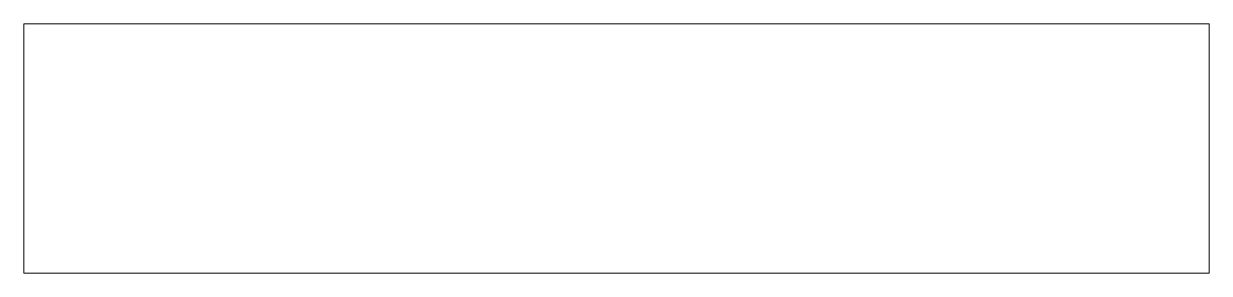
# Model space of a CAD drawing. Header units: millimetres. Extents: x -171 to 469, y -47 to 87.
import ezdxf

# ---------------------------------------------------------------- set-up
doc = ezdxf.new("R2010")
doc.units = ezdxf.units.MM
doc.layers.add('VISIBLE', color=7, linetype='Continuous', lineweight=0)

msp = doc.modelspace()

# ---------------------------------------------------------------- linework, layer by layer
at = {"layer": 'VISIBLE'}
for p, q in [((-170.79, -47.21), (-170.79, 87.39)), ((-170.79, 87.39), (469.01, 87.39)), ((469.01, 87.39), (469.01, -47.21)), ((469.01, -47.21), (-170.79, -47.21))]:
    msp.add_line(p, q, dxfattribs=at)

doc.saveas('drawing.dxf')
